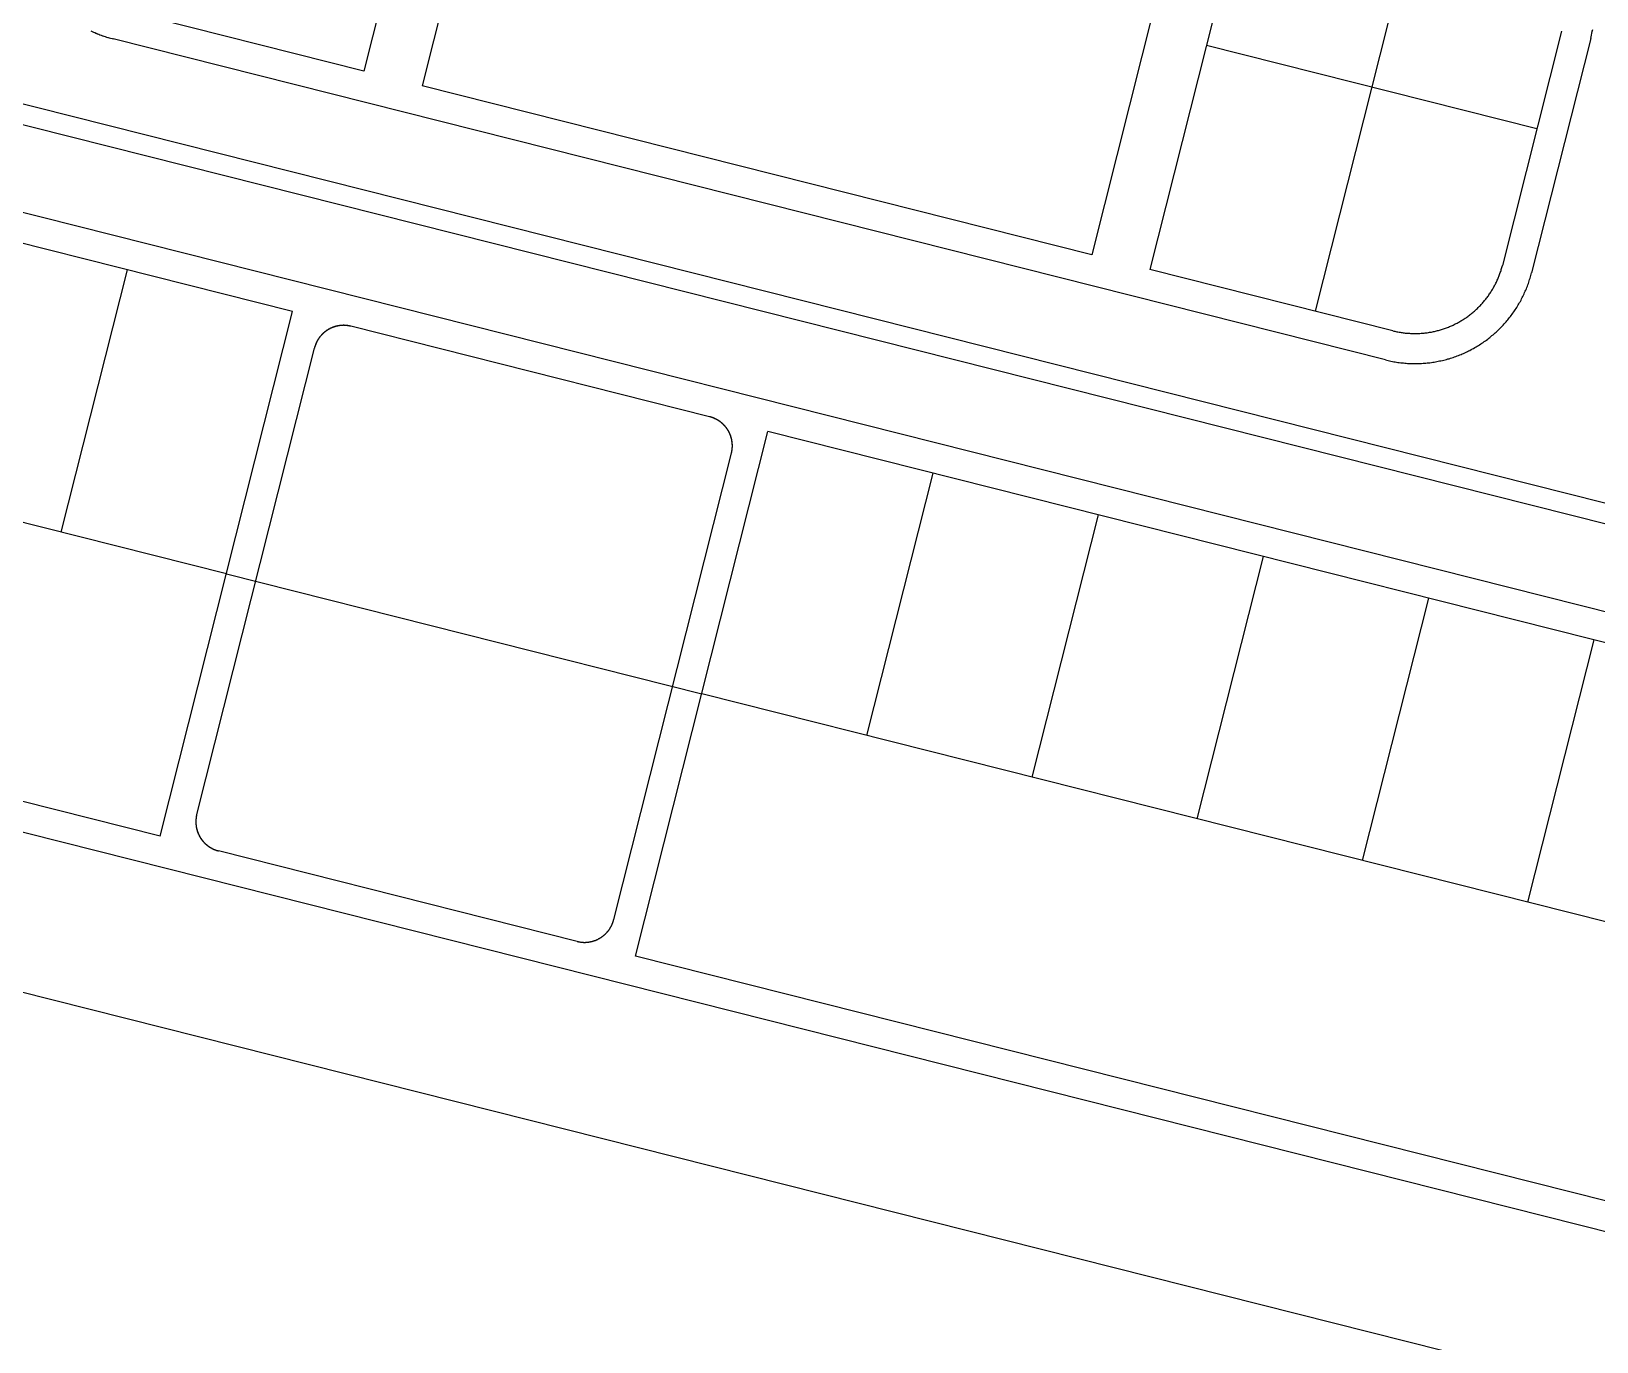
# Model space of a CAD drawing. Header units: metres. Extents: x 680594 to 684853, y 828874 to 830078.
# Drawn here: x 683671.1 to 683827.3, y 829248.1 to 829378.9 of the extents above; entities that cross this region are included whole.
import ezdxf

# ---------------------------------------------------------------- set-up
doc = ezdxf.new("R2010")
doc.units = ezdxf.units.M
doc.layers.add('PLOT_LINES', color=7, linetype='Continuous')

msp = doc.modelspace()

# ---------------------------------------------------------------- linework, layer by layer
at = {"layer": 'PLOT_LINES'}
for points in [[(684472.77, 829080.44), (682895.73, 829478.39)], [(683715.59, 829419.57), (683704.31, 829374.88)], [(683715.59, 829419.57), (683704.31, 829374.88)], [(683721.4, 829418.1), (683710.13, 829373.41)], [(683721.4, 829418.1), (683710.13, 829373.41)], [(683788.22, 829401.24), (683776.95, 829356.55)], [(683788.22, 829401.24), (683776.95, 829356.55)], [(683794.04, 829399.77), (683782.76, 829355.08)], [(683794.04, 829399.77), (683782.76, 829355.08)], [(683810.52, 829395.61), (683799.25, 829350.92)], [(683810.52, 829395.61), (683799.25, 829350.92)], [(683882.73, 829318), (683598.72, 829389.66)], [(683882.73, 829318), (683598.72, 829389.66)], [(683882.24, 829316.06), (683598.23, 829387.72)], [(683882.24, 829316.06), (683598.23, 829387.72)], [(683704.31, 829374.88), (683680.07, 829380.99)], [(683704.31, 829374.88), (683680.07, 829380.99)], [(683677.09, 829378.9), (683677.22, 829378.84), (683677.34, 829378.78), (683677.47, 829378.72), (683677.6, 829378.67), (683677.73, 829378.61), (683677.86, 829378.56), (683677.99, 829378.51), (683678.13, 829378.46), (683678.26, 829378.41), (683678.39, 829378.37), (683678.52, 829378.32), (683678.66, 829378.28), (683678.79, 829378.24), (683678.93, 829378.2), (683679.06, 829378.16), (683679.2, 829378.12), (683679.33, 829378.09)], [(683677.1, 829378.89), (683677.23, 829378.83), (683677.36, 829378.77), (683677.49, 829378.72), (683677.61, 829378.66), (683677.74, 829378.61), (683677.87, 829378.56), (683678, 829378.51), (683678.13, 829378.46), (683678.27, 829378.41), (683678.4, 829378.36), (683678.53, 829378.32), (683678.66, 829378.28), (683678.8, 829378.23), (683678.93, 829378.2), (683679.06, 829378.16), (683679.2, 829378.12), (683679.33, 829378.09)], [(683806.27, 829346.06), (683679.33, 829378.09)], [(683806.27, 829346.06), (683679.33, 829378.09)], [(683823.83, 829378.85), (683817.93, 829355.49)], [(683823.83, 829378.85), (683817.93, 829355.49)], [(683826.74, 829378.12), (683820.84, 829354.75)], [(683826.74, 829378.12), (683820.84, 829354.75)], [(683826.74, 829378.12), (683826.78, 829378.3), (683826.82, 829378.48), (683826.86, 829378.66), (683826.9, 829378.84), (683826.94, 829379.03)], [(683826.74, 829378.12), (683826.78, 829378.3), (683826.82, 829378.48), (683826.86, 829378.66), (683826.9, 829378.85), (683826.94, 829379.03)], [(683868.52, 829310.75), (683607.78, 829376.55)], [(683868.52, 829310.75), (683607.78, 829376.55)], [(683821.37, 829369.11), (683788.4, 829377.43)], [(683821.37, 829369.11), (683788.4, 829377.43)], [(683697.22, 829350.88), (683607.05, 829373.64)], [(683697.22, 829350.88), (683607.05, 829373.64)], [(683776.95, 829356.55), (683710.13, 829373.41)], [(683776.95, 829356.55), (683710.13, 829373.41)], [(683674.13, 829328.86), (683680.74, 829355.04)], [(683674.13, 829328.86), (683680.74, 829355.04)], [(683807, 829348.96), (683782.76, 829355.08)], [(683807, 829348.96), (683782.76, 829355.08)], [(683806.27, 829346.06), (683806.41, 829346.02), (683806.54, 829345.99), (683806.68, 829345.96), (683806.81, 829345.93), (683806.95, 829345.9), (683807.09, 829345.88), (683807.23, 829345.85), (683807.36, 829345.83), (683807.5, 829345.81), (683807.64, 829345.79), (683807.78, 829345.78), (683807.92, 829345.76), (683808.06, 829345.75), (683808.2, 829345.73), (683808.33, 829345.72), (683808.47, 829345.71), (683808.61, 829345.7), (683808.75, 829345.7), (683808.89, 829345.69), (683809.03, 829345.69), (683809.17, 829345.69), (683809.31, 829345.69), (683809.45, 829345.69), (683809.59, 829345.7), (683809.73, 829345.7), (683809.87, 829345.71), (683810.01, 829345.72), (683810.15, 829345.73), (683810.29, 829345.74), (683810.43, 829345.75), (683810.57, 829345.77), (683810.7, 829345.78), (683810.84, 829345.8), (683810.98, 829345.82), (683811.12, 829345.84), (683811.26, 829345.87), (683811.39, 829345.89), (683811.53, 829345.92), (683811.67, 829345.95), (683811.8, 829345.98), (683811.94, 829346.01), (683812.08, 829346.04), (683812.21, 829346.07), (683812.35, 829346.11), (683812.48, 829346.15), (683812.61, 829346.18), (683812.75, 829346.23), (683812.88, 829346.27), (683813.01, 829346.31), (683813.15, 829346.36), (683813.28, 829346.4), (683813.41, 829346.45), (683813.54, 829346.5), (683813.67, 829346.55), (683813.8, 829346.6), (683813.93, 829346.66), (683814.06, 829346.71), (683814.18, 829346.77), (683814.31, 829346.83), (683814.44, 829346.89), (683814.56, 829346.95), (683814.69, 829347.01), (683814.81, 829347.08), (683814.93, 829347.15), (683815.05, 829347.21), (683815.18, 829347.28), (683815.3, 829347.35), (683815.42, 829347.42), (683815.54, 829347.5), (683815.65, 829347.57), (683815.77, 829347.65), (683815.89, 829347.72), (683816, 829347.8), (683816.12, 829347.88), (683816.23, 829347.96), (683816.34, 829348.04), (683816.46, 829348.13), (683816.57, 829348.21), (683816.68, 829348.3), (683816.79, 829348.39), (683816.89, 829348.48), (683817, 829348.57), (683817.11, 829348.66), (683817.21, 829348.75), (683817.31, 829348.84), (683817.42, 829348.94), (683817.52, 829349.03), (683817.62, 829349.13), (683817.72, 829349.23), (683817.81, 829349.33), (683817.91, 829349.43), (683818.01, 829349.53), (683818.1, 829349.64), (683818.19, 829349.74), (683818.29, 829349.84), (683818.38, 829349.95), (683818.47, 829350.06), (683818.55, 829350.17), (683818.64, 829350.28), (683818.73, 829350.39), (683818.81, 829350.5), (683818.89, 829350.61), (683818.98, 829350.72), (683819.06, 829350.84), (683819.14, 829350.95), (683819.21, 829351.07), (683819.29, 829351.18), (683819.36, 829351.3), (683819.44, 829351.42), (683819.51, 829351.54), (683819.58, 829351.66), (683819.65, 829351.78), (683819.72, 829351.9), (683819.79, 829352.03), (683819.85, 829352.15), (683819.91, 829352.27), (683819.98, 829352.4), (683820.04, 829352.53), (683820.1, 829352.65), (683820.15, 829352.78), (683820.21, 829352.91), (683820.27, 829353.03), (683820.32, 829353.16), (683820.37, 829353.29), (683820.42, 829353.42), (683820.47, 829353.55), (683820.52, 829353.69), (683820.56, 829353.82), (683820.61, 829353.95), (683820.65, 829354.08), (683820.69, 829354.22), (683820.73, 829354.35), (683820.77, 829354.48), (683820.81, 829354.62), (683820.84, 829354.75)], [(683806.27, 829346.06), (683806.41, 829346.02), (683806.54, 829345.99), (683806.68, 829345.96), (683806.81, 829345.93), (683806.95, 829345.9), (683807.09, 829345.88), (683807.23, 829345.85), (683807.36, 829345.83), (683807.5, 829345.81), (683807.64, 829345.79), (683807.78, 829345.78), (683807.92, 829345.76), (683808.06, 829345.75), (683808.2, 829345.73), (683808.33, 829345.72), (683808.47, 829345.71), (683808.61, 829345.7), (683808.75, 829345.7), (683808.89, 829345.69), (683809.03, 829345.69), (683809.17, 829345.69), (683809.31, 829345.69), (683809.45, 829345.69), (683809.59, 829345.7), (683809.73, 829345.7), (683809.87, 829345.71), (683810.01, 829345.72), (683810.15, 829345.73), (683810.29, 829345.74), (683810.43, 829345.75), (683810.57, 829345.77), (683810.7, 829345.78), (683810.84, 829345.8), (683810.98, 829345.82), (683811.12, 829345.84), (683811.26, 829345.87), (683811.39, 829345.89), (683811.53, 829345.92), (683811.67, 829345.95), (683811.8, 829345.98), (683811.94, 829346.01), (683812.08, 829346.04), (683812.21, 829346.07), (683812.35, 829346.11), (683812.48, 829346.15), (683812.61, 829346.18), (683812.75, 829346.23), (683812.88, 829346.27), (683813.01, 829346.31), (683813.15, 829346.36), (683813.28, 829346.4), (683813.41, 829346.45), (683813.54, 829346.5), (683813.67, 829346.55), (683813.8, 829346.6), (683813.93, 829346.66), (683814.06, 829346.71), (683814.18, 829346.77), (683814.31, 829346.83), (683814.44, 829346.89), (683814.56, 829346.95), (683814.69, 829347.01), (683814.81, 829347.08), (683814.93, 829347.15), (683815.05, 829347.21), (683815.18, 829347.28), (683815.3, 829347.35), (683815.42, 829347.42), (683815.54, 829347.5), (683815.65, 829347.57), (683815.77, 829347.65), (683815.89, 829347.72), (683816, 829347.8), (683816.12, 829347.88), (683816.23, 829347.96), (683816.34, 829348.04), (683816.46, 829348.13), (683816.57, 829348.21), (683816.68, 829348.3), (683816.79, 829348.39), (683816.89, 829348.48), (683817, 829348.57), (683817.11, 829348.66), (683817.21, 829348.75), (683817.31, 829348.84), (683817.42, 829348.94), (683817.52, 829349.03), (683817.62, 829349.13), (683817.72, 829349.23), (683817.81, 829349.33), (683817.91, 829349.43), (683818.01, 829349.53), (683818.1, 829349.64), (683818.19, 829349.74), (683818.29, 829349.84), (683818.38, 829349.95), (683818.47, 829350.06), (683818.55, 829350.17), (683818.64, 829350.28), (683818.73, 829350.39), (683818.81, 829350.5), (683818.89, 829350.61), (683818.98, 829350.72), (683819.06, 829350.84), (683819.14, 829350.95), (683819.21, 829351.07), (683819.29, 829351.18), (683819.36, 829351.3), (683819.44, 829351.42), (683819.51, 829351.54), (683819.58, 829351.66), (683819.65, 829351.78), (683819.72, 829351.9), (683819.79, 829352.03), (683819.85, 829352.15), (683819.91, 829352.27), (683819.98, 829352.4), (683820.04, 829352.53), (683820.1, 829352.65), (683820.15, 829352.78), (683820.21, 829352.91), (683820.27, 829353.03), (683820.32, 829353.16), (683820.37, 829353.29), (683820.42, 829353.42), (683820.47, 829353.55), (683820.52, 829353.69), (683820.56, 829353.82), (683820.61, 829353.95), (683820.65, 829354.08), (683820.69, 829354.22), (683820.73, 829354.35), (683820.77, 829354.48), (683820.81, 829354.62), (683820.84, 829354.75)], [(683807, 829348.96), (683807.11, 829348.94), (683807.21, 829348.92), (683807.31, 829348.89), (683807.41, 829348.87), (683807.51, 829348.85), (683807.62, 829348.83), (683807.72, 829348.81), (683807.82, 829348.8), (683807.93, 829348.78), (683808.03, 829348.77), (683808.14, 829348.75), (683808.24, 829348.74), (683808.34, 829348.73), (683808.45, 829348.72), (683808.55, 829348.71), (683808.66, 829348.71), (683808.76, 829348.7), (683808.87, 829348.7), (683808.97, 829348.69), (683809.08, 829348.69), (683809.18, 829348.69), (683809.28, 829348.69), (683809.39, 829348.69), (683809.49, 829348.69), (683809.6, 829348.7), (683809.7, 829348.7), (683809.81, 829348.71), (683809.91, 829348.72), (683810.02, 829348.73), (683810.12, 829348.74), (683810.23, 829348.75), (683810.33, 829348.76), (683810.43, 829348.77), (683810.54, 829348.79), (683810.64, 829348.81), (683810.74, 829348.82), (683810.85, 829348.84), (683810.95, 829348.86), (683811.05, 829348.88), (683811.15, 829348.9), (683811.26, 829348.93), (683811.36, 829348.95), (683811.46, 829348.98), (683811.56, 829349), (683811.66, 829349.03), (683811.76, 829349.06), (683811.86, 829349.09), (683811.96, 829349.12), (683812.06, 829349.16), (683812.16, 829349.19), (683812.26, 829349.22), (683812.36, 829349.26), (683812.46, 829349.3), (683812.55, 829349.34), (683812.65, 829349.38), (683812.75, 829349.42), (683812.84, 829349.46), (683812.94, 829349.5), (683813.03, 829349.54), (683813.13, 829349.59), (683813.22, 829349.64), (683813.32, 829349.68), (683813.41, 829349.73), (683813.5, 829349.78), (683813.59, 829349.83), (683813.68, 829349.88), (683813.77, 829349.94), (683813.86, 829349.99), (683813.95, 829350.04), (683814.04, 829350.1), (683814.13, 829350.16), (683814.22, 829350.21), (683814.3, 829350.27), (683814.39, 829350.33), (683814.48, 829350.39), (683814.56, 829350.46), (683814.64, 829350.52), (683814.73, 829350.58), (683814.81, 829350.65), (683814.89, 829350.71), (683814.97, 829350.78), (683815.05, 829350.85), (683815.13, 829350.92), (683815.21, 829350.99), (683815.29, 829351.06), (683815.36, 829351.13), (683815.44, 829351.2), (683815.51, 829351.27), (683815.59, 829351.35), (683815.66, 829351.42), (683815.73, 829351.5), (683815.81, 829351.57), (683815.88, 829351.65), (683815.95, 829351.73), (683816.02, 829351.81), (683816.08, 829351.89), (683816.15, 829351.97), (683816.22, 829352.05), (683816.28, 829352.13), (683816.35, 829352.21), (683816.41, 829352.3), (683816.47, 829352.38), (683816.53, 829352.46), (683816.59, 829352.55), (683816.65, 829352.64), (683816.71, 829352.72), (683816.77, 829352.81), (683816.82, 829352.9), (683816.88, 829352.99), (683816.93, 829353.08), (683816.99, 829353.17), (683817.04, 829353.26), (683817.09, 829353.35), (683817.14, 829353.44), (683817.19, 829353.54), (683817.24, 829353.63), (683817.28, 829353.72), (683817.33, 829353.82), (683817.37, 829353.91), (683817.42, 829354.01), (683817.46, 829354.1), (683817.5, 829354.2), (683817.54, 829354.3), (683817.58, 829354.39), (683817.62, 829354.49), (683817.65, 829354.59), (683817.69, 829354.69), (683817.72, 829354.79), (683817.76, 829354.88), (683817.79, 829354.98), (683817.82, 829355.08), (683817.85, 829355.19), (683817.88, 829355.29), (683817.91, 829355.39), (683817.93, 829355.49)], [(683807, 829348.96), (683807.11, 829348.94), (683807.21, 829348.92), (683807.31, 829348.89), (683807.41, 829348.87), (683807.51, 829348.85), (683807.62, 829348.83), (683807.72, 829348.81), (683807.82, 829348.8), (683807.93, 829348.78), (683808.03, 829348.77), (683808.14, 829348.75), (683808.24, 829348.74), (683808.34, 829348.73), (683808.45, 829348.72), (683808.55, 829348.71), (683808.66, 829348.71), (683808.76, 829348.7), (683808.87, 829348.7), (683808.97, 829348.69), (683809.08, 829348.69), (683809.18, 829348.69), (683809.28, 829348.69), (683809.39, 829348.69), (683809.49, 829348.69), (683809.6, 829348.7), (683809.7, 829348.7), (683809.81, 829348.71), (683809.91, 829348.72), (683810.02, 829348.73), (683810.12, 829348.74), (683810.23, 829348.75), (683810.33, 829348.76), (683810.43, 829348.77), (683810.54, 829348.79), (683810.64, 829348.81), (683810.74, 829348.82), (683810.85, 829348.84), (683810.95, 829348.86), (683811.05, 829348.88), (683811.15, 829348.9), (683811.26, 829348.93), (683811.36, 829348.95), (683811.46, 829348.98), (683811.56, 829349), (683811.66, 829349.03), (683811.76, 829349.06), (683811.86, 829349.09), (683811.96, 829349.12), (683812.06, 829349.16), (683812.16, 829349.19), (683812.26, 829349.22), (683812.36, 829349.26), (683812.46, 829349.3), (683812.55, 829349.34), (683812.65, 829349.38), (683812.75, 829349.42), (683812.84, 829349.46), (683812.94, 829349.5), (683813.03, 829349.54), (683813.13, 829349.59), (683813.22, 829349.64), (683813.32, 829349.68), (683813.41, 829349.73), (683813.5, 829349.78), (683813.59, 829349.83), (683813.68, 829349.88), (683813.77, 829349.94), (683813.86, 829349.99), (683813.95, 829350.04), (683814.04, 829350.1), (683814.13, 829350.16), (683814.22, 829350.21), (683814.3, 829350.27), (683814.39, 829350.33), (683814.48, 829350.39), (683814.56, 829350.46), (683814.64, 829350.52), (683814.73, 829350.58), (683814.81, 829350.65), (683814.89, 829350.71), (683814.97, 829350.78), (683815.05, 829350.85), (683815.13, 829350.92), (683815.21, 829350.99), (683815.29, 829351.06), (683815.36, 829351.13), (683815.44, 829351.2), (683815.51, 829351.27), (683815.59, 829351.35), (683815.66, 829351.42), (683815.73, 829351.5), (683815.81, 829351.57), (683815.88, 829351.65), (683815.95, 829351.73), (683816.02, 829351.81), (683816.08, 829351.89), (683816.15, 829351.97), (683816.22, 829352.05), (683816.28, 829352.13), (683816.35, 829352.21), (683816.41, 829352.3), (683816.47, 829352.38), (683816.53, 829352.46), (683816.59, 829352.55), (683816.65, 829352.64), (683816.71, 829352.72), (683816.77, 829352.81), (683816.82, 829352.9), (683816.88, 829352.99), (683816.93, 829353.08), (683816.99, 829353.17), (683817.04, 829353.26), (683817.09, 829353.35), (683817.14, 829353.44), (683817.19, 829353.54), (683817.24, 829353.63), (683817.28, 829353.72), (683817.33, 829353.82), (683817.37, 829353.91), (683817.42, 829354.01), (683817.46, 829354.1), (683817.5, 829354.2), (683817.54, 829354.3), (683817.58, 829354.39), (683817.62, 829354.49), (683817.65, 829354.59), (683817.69, 829354.69), (683817.72, 829354.79), (683817.76, 829354.88), (683817.79, 829354.98), (683817.82, 829355.08), (683817.85, 829355.19), (683817.88, 829355.29), (683817.91, 829355.39), (683817.93, 829355.49)], [(683684.01, 829298.52), (683697.22, 829350.88)], [(683684.01, 829298.52), (683697.22, 829350.88)], [(683690.62, 829324.7), (683591.72, 829349.66)], [(683690.62, 829324.7), (683591.72, 829349.66)], [(683703.04, 829349.41), (683703.01, 829349.42), (683702.97, 829349.43), (683702.94, 829349.44), (683702.9, 829349.45), (683702.87, 829349.45), (683702.83, 829349.46), (683702.8, 829349.46), (683702.76, 829349.47), (683702.73, 829349.48), (683702.69, 829349.48), (683702.66, 829349.48), (683702.62, 829349.49), (683702.59, 829349.49), (683702.55, 829349.49), (683702.52, 829349.5), (683702.48, 829349.5), (683702.45, 829349.5), (683702.41, 829349.5), (683702.38, 829349.5), (683702.34, 829349.51), (683702.31, 829349.51), (683702.27, 829349.51), (683702.24, 829349.5), (683702.2, 829349.5), (683702.17, 829349.5), (683702.13, 829349.5), (683702.1, 829349.5), (683702.06, 829349.5), (683702.03, 829349.49), (683701.99, 829349.49), (683701.96, 829349.49), (683701.92, 829349.48), (683701.89, 829349.48), (683701.85, 829349.47), (683701.82, 829349.47), (683701.78, 829349.46), (683701.75, 829349.45), (683701.71, 829349.45), (683701.68, 829349.44), (683701.65, 829349.43), (683701.61, 829349.42), (683701.58, 829349.42), (683701.54, 829349.41), (683701.51, 829349.4), (683701.48, 829349.39), (683701.44, 829349.38), (683701.41, 829349.37), (683701.37, 829349.36), (683701.34, 829349.35), (683701.31, 829349.33), (683701.28, 829349.32), (683701.24, 829349.31), (683701.21, 829349.3), (683701.18, 829349.28), (683701.14, 829349.27), (683701.11, 829349.26), (683701.08, 829349.24), (683701.05, 829349.23), (683701.02, 829349.21), (683700.98, 829349.2), (683700.95, 829349.18), (683700.92, 829349.17), (683700.89, 829349.15), (683700.86, 829349.13), (683700.83, 829349.12), (683700.8, 829349.1), (683700.77, 829349.08), (683700.74, 829349.06), (683700.71, 829349.04), (683700.68, 829349.03), (683700.65, 829349.01), (683700.62, 829348.99), (683700.59, 829348.97), (683700.56, 829348.95), (683700.53, 829348.93), (683700.51, 829348.9), (683700.48, 829348.88), (683700.45, 829348.86), (683700.42, 829348.84), (683700.39, 829348.82), (683700.37, 829348.8), (683700.34, 829348.77), (683700.31, 829348.75), (683700.29, 829348.73), (683700.26, 829348.7), (683700.24, 829348.68), (683700.21, 829348.65), (683700.19, 829348.63), (683700.16, 829348.6), (683700.14, 829348.58), (683700.11, 829348.55), (683700.09, 829348.53), (683700.07, 829348.5), (683700.04, 829348.47), (683700.02, 829348.45), (683700, 829348.42), (683699.97, 829348.39), (683699.95, 829348.37), (683699.93, 829348.34), (683699.91, 829348.31), (683699.89, 829348.28), (683699.87, 829348.25), (683699.85, 829348.23), (683699.83, 829348.2), (683699.81, 829348.17), (683699.79, 829348.14), (683699.77, 829348.11), (683699.75, 829348.08), (683699.73, 829348.05), (683699.72, 829348.02), (683699.7, 829347.99), (683699.68, 829347.96), (683699.66, 829347.93), (683699.65, 829347.89), (683699.63, 829347.86), (683699.62, 829347.83), (683699.6, 829347.8), (683699.58, 829347.77), (683699.57, 829347.74), (683699.56, 829347.7), (683699.54, 829347.67), (683699.53, 829347.64), (683699.52, 829347.61), (683699.5, 829347.57), (683699.49, 829347.54), (683699.48, 829347.51), (683699.47, 829347.48), (683699.46, 829347.44), (683699.44, 829347.41), (683699.43, 829347.37), (683699.42, 829347.34), (683699.41, 829347.31), (683699.41, 829347.27), (683699.4, 829347.24)], [(683703.04, 829349.41), (683703.01, 829349.42), (683702.97, 829349.43), (683702.94, 829349.44), (683702.9, 829349.45), (683702.87, 829349.45), (683702.83, 829349.46), (683702.8, 829349.46), (683702.77, 829349.47), (683702.73, 829349.47), (683702.7, 829349.48), (683702.66, 829349.48), (683702.63, 829349.49), (683702.59, 829349.49), (683702.56, 829349.49), (683702.52, 829349.5), (683702.49, 829349.5), (683702.45, 829349.5), (683702.42, 829349.5), (683702.38, 829349.5), (683702.35, 829349.51), (683702.31, 829349.51), (683702.28, 829349.51), (683702.24, 829349.5), (683702.21, 829349.5), (683702.17, 829349.5), (683702.14, 829349.5), (683702.1, 829349.5), (683702.07, 829349.5), (683702.04, 829349.49), (683702, 829349.49), (683701.97, 829349.49), (683701.93, 829349.48), (683701.9, 829349.48), (683701.86, 829349.47), (683701.83, 829349.47), (683701.79, 829349.46), (683701.76, 829349.46), (683701.72, 829349.45), (683701.69, 829349.44), (683701.66, 829349.43), (683701.62, 829349.43), (683701.59, 829349.42), (683701.55, 829349.41), (683701.52, 829349.4), (683701.49, 829349.39), (683701.45, 829349.38), (683701.42, 829349.37), (683701.39, 829349.36), (683701.35, 829349.35), (683701.32, 829349.34), (683701.29, 829349.33), (683701.25, 829349.32), (683701.22, 829349.3), (683701.19, 829349.29), (683701.16, 829349.28), (683701.13, 829349.26), (683701.09, 829349.25), (683701.06, 829349.24), (683701.03, 829349.22), (683701, 829349.21), (683700.97, 829349.19), (683700.94, 829349.17), (683700.9, 829349.16), (683700.87, 829349.14), (683700.84, 829349.12), (683700.81, 829349.11), (683700.78, 829349.09), (683700.75, 829349.07), (683700.72, 829349.05), (683700.69, 829349.04), (683700.66, 829349.02), (683700.64, 829349), (683700.61, 829348.98), (683700.58, 829348.96), (683700.55, 829348.94), (683700.52, 829348.92), (683700.49, 829348.9), (683700.47, 829348.87), (683700.44, 829348.85), (683700.41, 829348.83), (683700.38, 829348.81), (683700.36, 829348.79), (683700.33, 829348.76), (683700.3, 829348.74), (683700.28, 829348.72), (683700.25, 829348.69), (683700.23, 829348.67), (683700.2, 829348.64), (683700.18, 829348.62), (683700.15, 829348.6), (683700.13, 829348.57), (683700.11, 829348.54), (683700.08, 829348.52), (683700.06, 829348.49), (683700.04, 829348.47), (683700.01, 829348.44), (683699.99, 829348.41), (683699.97, 829348.39), (683699.95, 829348.36), (683699.93, 829348.33), (683699.9, 829348.3), (683699.88, 829348.28), (683699.86, 829348.25), (683699.84, 829348.22), (683699.82, 829348.19), (683699.8, 829348.16), (683699.78, 829348.13), (683699.77, 829348.1), (683699.75, 829348.07), (683699.73, 829348.04), (683699.71, 829348.01), (683699.69, 829347.98), (683699.68, 829347.95), (683699.66, 829347.92), (683699.64, 829347.89), (683699.63, 829347.86), (683699.61, 829347.83), (683699.6, 829347.8), (683699.58, 829347.77), (683699.57, 829347.73), (683699.55, 829347.7), (683699.54, 829347.67), (683699.53, 829347.64), (683699.51, 829347.6), (683699.5, 829347.57), (683699.49, 829347.54), (683699.48, 829347.51), (683699.47, 829347.47), (683699.46, 829347.44), (683699.44, 829347.41), (683699.43, 829347.37), (683699.42, 829347.34), (683699.41, 829347.31), (683699.41, 829347.27), (683699.4, 829347.24)], [(683738.83, 829340.38), (683703.04, 829349.41)], [(683738.83, 829340.38), (683703.04, 829349.41)], [(683687.65, 829300.7), (683699.4, 829347.24)], [(683687.65, 829300.7), (683699.4, 829347.24)], [(683741.01, 829336.74), (683741.02, 829336.77), (683741.02, 829336.81), (683741.03, 829336.84), (683741.04, 829336.88), (683741.04, 829336.91), (683741.05, 829336.94), (683741.06, 829336.98), (683741.06, 829337.01), (683741.07, 829337.05), (683741.07, 829337.08), (683741.08, 829337.12), (683741.08, 829337.15), (683741.08, 829337.19), (683741.09, 829337.22), (683741.09, 829337.26), (683741.09, 829337.29), (683741.09, 829337.33), (683741.1, 829337.36), (683741.1, 829337.4), (683741.1, 829337.43), (683741.1, 829337.47), (683741.1, 829337.5), (683741.1, 829337.53), (683741.1, 829337.57), (683741.1, 829337.6), (683741.09, 829337.64), (683741.09, 829337.67), (683741.09, 829337.71), (683741.09, 829337.74), (683741.08, 829337.78), (683741.08, 829337.81), (683741.07, 829337.85), (683741.07, 829337.88), (683741.07, 829337.92), (683741.06, 829337.95), (683741.05, 829337.99), (683741.05, 829338.02), (683741.04, 829338.05), (683741.03, 829338.09), (683741.03, 829338.12), (683741.02, 829338.16), (683741.01, 829338.19), (683741, 829338.22), (683740.99, 829338.26), (683740.98, 829338.29), (683740.97, 829338.33), (683740.96, 829338.36), (683740.95, 829338.39), (683740.94, 829338.43), (683740.93, 829338.46), (683740.92, 829338.49), (683740.91, 829338.52), (683740.9, 829338.56), (683740.88, 829338.59), (683740.87, 829338.62), (683740.86, 829338.65), (683740.84, 829338.69), (683740.83, 829338.72), (683740.81, 829338.75), (683740.8, 829338.78), (683740.78, 829338.81), (683740.77, 829338.84), (683740.75, 829338.87), (683740.73, 829338.91), (683740.72, 829338.94), (683740.7, 829338.97), (683740.68, 829339), (683740.66, 829339.03), (683740.65, 829339.06), (683740.63, 829339.09), (683740.61, 829339.12), (683740.59, 829339.14), (683740.57, 829339.17), (683740.55, 829339.2), (683740.53, 829339.23), (683740.51, 829339.26), (683740.49, 829339.29), (683740.47, 829339.31), (683740.45, 829339.34), (683740.42, 829339.37), (683740.4, 829339.4), (683740.38, 829339.42), (683740.36, 829339.45), (683740.33, 829339.47), (683740.31, 829339.5), (683740.29, 829339.53), (683740.26, 829339.55), (683740.24, 829339.58), (683740.21, 829339.6), (683740.19, 829339.63), (683740.16, 829339.65), (683740.14, 829339.67), (683740.11, 829339.7), (683740.09, 829339.72), (683740.06, 829339.74), (683740.03, 829339.77), (683740.01, 829339.79), (683739.98, 829339.81), (683739.95, 829339.83), (683739.92, 829339.85), (683739.9, 829339.87), (683739.87, 829339.9), (683739.84, 829339.92), (683739.81, 829339.94), (683739.78, 829339.96), (683739.75, 829339.98), (683739.72, 829339.99), (683739.7, 829340.01), (683739.67, 829340.03), (683739.64, 829340.05), (683739.61, 829340.07), (683739.58, 829340.08), (683739.54, 829340.1), (683739.51, 829340.12), (683739.48, 829340.13), (683739.45, 829340.15), (683739.42, 829340.17), (683739.39, 829340.18), (683739.36, 829340.2), (683739.33, 829340.21), (683739.29, 829340.22), (683739.26, 829340.24), (683739.23, 829340.25), (683739.2, 829340.26), (683739.16, 829340.28), (683739.13, 829340.29), (683739.1, 829340.3), (683739.07, 829340.31), (683739.03, 829340.32), (683739, 829340.33), (683738.97, 829340.35), (683738.93, 829340.36), (683738.9, 829340.36), (683738.87, 829340.37), (683738.83, 829340.38)], [(683741.01, 829336.74), (683741.02, 829336.77), (683741.02, 829336.81), (683741.03, 829336.84), (683741.04, 829336.88), (683741.04, 829336.91), (683741.05, 829336.95), (683741.06, 829336.98), (683741.06, 829337.02), (683741.07, 829337.05), (683741.07, 829337.08), (683741.08, 829337.12), (683741.08, 829337.15), (683741.08, 829337.19), (683741.09, 829337.22), (683741.09, 829337.26), (683741.09, 829337.29), (683741.09, 829337.33), (683741.1, 829337.37), (683741.1, 829337.4), (683741.1, 829337.44), (683741.1, 829337.47), (683741.1, 829337.51), (683741.1, 829337.54), (683741.1, 829337.58), (683741.09, 829337.61), (683741.09, 829337.65), (683741.09, 829337.68), (683741.09, 829337.72), (683741.09, 829337.75), (683741.08, 829337.79), (683741.08, 829337.82), (683741.07, 829337.86), (683741.07, 829337.89), (683741.06, 829337.93), (683741.06, 829337.96), (683741.05, 829338), (683741.05, 829338.03), (683741.04, 829338.06), (683741.03, 829338.1), (683741.02, 829338.13), (683741.02, 829338.17), (683741.01, 829338.2), (683741, 829338.24), (683740.99, 829338.27), (683740.98, 829338.3), (683740.97, 829338.34), (683740.96, 829338.37), (683740.95, 829338.4), (683740.94, 829338.44), (683740.93, 829338.47), (683740.92, 829338.5), (683740.9, 829338.54), (683740.89, 829338.57), (683740.88, 829338.6), (683740.86, 829338.64), (683740.85, 829338.67), (683740.84, 829338.7), (683740.82, 829338.73), (683740.81, 829338.76), (683740.79, 829338.8), (683740.78, 829338.83), (683740.76, 829338.86), (683740.74, 829338.89), (683740.73, 829338.92), (683740.71, 829338.95), (683740.69, 829338.98), (683740.67, 829339.01), (683740.66, 829339.04), (683740.64, 829339.07), (683740.62, 829339.1), (683740.6, 829339.13), (683740.58, 829339.16), (683740.56, 829339.19), (683740.54, 829339.22), (683740.52, 829339.25), (683740.5, 829339.27), (683740.48, 829339.3), (683740.45, 829339.33), (683740.43, 829339.36), (683740.41, 829339.38), (683740.39, 829339.41), (683740.37, 829339.44), (683740.34, 829339.46), (683740.32, 829339.49), (683740.29, 829339.52), (683740.27, 829339.54), (683740.25, 829339.57), (683740.22, 829339.59), (683740.2, 829339.62), (683740.17, 829339.64), (683740.15, 829339.67), (683740.12, 829339.69), (683740.09, 829339.71), (683740.07, 829339.74), (683740.04, 829339.76), (683740.01, 829339.78), (683739.99, 829339.8), (683739.96, 829339.83), (683739.93, 829339.85), (683739.9, 829339.87), (683739.88, 829339.89), (683739.85, 829339.91), (683739.82, 829339.93), (683739.79, 829339.95), (683739.76, 829339.97), (683739.73, 829339.99), (683739.7, 829340.01), (683739.67, 829340.03), (683739.64, 829340.05), (683739.61, 829340.06), (683739.58, 829340.08), (683739.55, 829340.1), (683739.52, 829340.12), (683739.49, 829340.13), (683739.46, 829340.15), (683739.43, 829340.16), (683739.39, 829340.18), (683739.36, 829340.19), (683739.33, 829340.21), (683739.3, 829340.22), (683739.27, 829340.24), (683739.23, 829340.25), (683739.2, 829340.26), (683739.17, 829340.28), (683739.13, 829340.29), (683739.1, 829340.3), (683739.07, 829340.31), (683739.03, 829340.32), (683739, 829340.33), (683738.97, 829340.34), (683738.93, 829340.35), (683738.9, 829340.36), (683738.87, 829340.37), (683738.83, 829340.38)], [(683731.44, 829286.56), (683744.65, 829338.91)], [(683731.44, 829286.56), (683744.65, 829338.91)], [(683867.79, 829307.84), (683744.65, 829338.91)], [(683867.79, 829307.84), (683744.65, 829338.91)], [(683729.26, 829290.2), (683741.01, 829336.74)], [(683729.26, 829290.2), (683741.01, 829336.74)], [(683754.53, 829308.58), (683761.13, 829334.76)], [(683754.53, 829308.58), (683761.13, 829334.76)], [(683771.01, 829304.42), (683777.62, 829330.6)], [(683771.01, 829304.42), (683777.62, 829330.6)], [(683787.49, 829300.26), (683794.1, 829326.44)], [(683787.49, 829300.26), (683794.1, 829326.44)], [(683690.62, 829324.7), (683738.04, 829312.74)], [(683690.62, 829324.7), (683738.04, 829312.74)], [(683803.98, 829296.1), (683810.58, 829322.28)], [(683803.98, 829296.1), (683810.58, 829322.28)], [(683684.01, 829298.52), (683593.84, 829321.28)], [(683684.01, 829298.52), (683593.84, 829321.28)], [(683853.84, 829252.57), (683593.1, 829318.37)], [(683853.84, 829252.57), (683593.1, 829318.37)], [(683820.46, 829291.94), (683827.07, 829318.12)], [(683820.46, 829291.94), (683827.07, 829318.12)], [(683869.91, 829279.46), (683738.04, 829312.74)], [(683869.91, 829279.46), (683738.04, 829312.74)], [(683687.65, 829300.7), (683687.64, 829300.66), (683687.64, 829300.63), (683687.63, 829300.6), (683687.62, 829300.56), (683687.62, 829300.53), (683687.61, 829300.49), (683687.6, 829300.46), (683687.6, 829300.42), (683687.59, 829300.39), (683687.59, 829300.36), (683687.58, 829300.32), (683687.58, 829300.29), (683687.58, 829300.25), (683687.57, 829300.22), (683687.57, 829300.18), (683687.57, 829300.15), (683687.57, 829300.11), (683687.56, 829300.08), (683687.56, 829300.04), (683687.56, 829300.01), (683687.56, 829299.97), (683687.56, 829299.94), (683687.56, 829299.9), (683687.56, 829299.87), (683687.56, 829299.83), (683687.57, 829299.8), (683687.57, 829299.76), (683687.57, 829299.73), (683687.57, 829299.69), (683687.58, 829299.66), (683687.58, 829299.62), (683687.59, 829299.59), (683687.59, 829299.56), (683687.59, 829299.52), (683687.6, 829299.49), (683687.61, 829299.45), (683687.61, 829299.42), (683687.62, 829299.38), (683687.63, 829299.35), (683687.63, 829299.31), (683687.64, 829299.28), (683687.65, 829299.25), (683687.66, 829299.21), (683687.67, 829299.18), (683687.68, 829299.15), (683687.69, 829299.11), (683687.7, 829299.08), (683687.71, 829299.05), (683687.72, 829299.01), (683687.73, 829298.98), (683687.74, 829298.95), (683687.75, 829298.91), (683687.76, 829298.88), (683687.78, 829298.85), (683687.79, 829298.82), (683687.8, 829298.78), (683687.82, 829298.75), (683687.83, 829298.72), (683687.85, 829298.69), (683687.86, 829298.66), (683687.88, 829298.63), (683687.89, 829298.59), (683687.91, 829298.56), (683687.93, 829298.53), (683687.94, 829298.5), (683687.96, 829298.47), (683687.98, 829298.44), (683687.99, 829298.41), (683688.01, 829298.38), (683688.03, 829298.35), (683688.05, 829298.32), (683688.07, 829298.29), (683688.09, 829298.26), (683688.11, 829298.24), (683688.13, 829298.21), (683688.15, 829298.18), (683688.17, 829298.15), (683688.19, 829298.12), (683688.21, 829298.1), (683688.24, 829298.07), (683688.26, 829298.04), (683688.28, 829298.02), (683688.3, 829297.99), (683688.33, 829297.96), (683688.35, 829297.94), (683688.37, 829297.91), (683688.4, 829297.89), (683688.42, 829297.86), (683688.45, 829297.84), (683688.47, 829297.81), (683688.5, 829297.79), (683688.52, 829297.76), (683688.55, 829297.74), (683688.57, 829297.72), (683688.6, 829297.69), (683688.63, 829297.67), (683688.65, 829297.65), (683688.68, 829297.63), (683688.71, 829297.61), (683688.74, 829297.58), (683688.76, 829297.56), (683688.79, 829297.54), (683688.82, 829297.52), (683688.85, 829297.5), (683688.88, 829297.48), (683688.91, 829297.46), (683688.94, 829297.44), (683688.96, 829297.42), (683688.99, 829297.41), (683689.02, 829297.39), (683689.05, 829297.37), (683689.08, 829297.35), (683689.12, 829297.34), (683689.15, 829297.32), (683689.18, 829297.3), (683689.21, 829297.29), (683689.24, 829297.27), (683689.27, 829297.26), (683689.3, 829297.24), (683689.33, 829297.23), (683689.37, 829297.21), (683689.4, 829297.2), (683689.43, 829297.19), (683689.46, 829297.17), (683689.49, 829297.16), (683689.53, 829297.15), (683689.56, 829297.14), (683689.59, 829297.12), (683689.63, 829297.11), (683689.66, 829297.1), (683689.69, 829297.09), (683689.73, 829297.08), (683689.76, 829297.07), (683689.79, 829297.06), (683689.83, 829297.06)], [(683687.65, 829300.7), (683687.64, 829300.66), (683687.64, 829300.63), (683687.63, 829300.6), (683687.62, 829300.56), (683687.61, 829300.53), (683687.61, 829300.49), (683687.6, 829300.46), (683687.6, 829300.42), (683687.59, 829300.39), (683687.59, 829300.35), (683687.58, 829300.32), (683687.58, 829300.28), (683687.58, 829300.25), (683687.57, 829300.21), (683687.57, 829300.18), (683687.57, 829300.14), (683687.57, 829300.11), (683687.56, 829300.07), (683687.56, 829300.04), (683687.56, 829300), (683687.56, 829299.97), (683687.56, 829299.93), (683687.56, 829299.9), (683687.56, 829299.86), (683687.56, 829299.83), (683687.57, 829299.79), (683687.57, 829299.76), (683687.57, 829299.72), (683687.57, 829299.69), (683687.58, 829299.65), (683687.58, 829299.62), (683687.59, 829299.58), (683687.59, 829299.55), (683687.6, 829299.51), (683687.6, 829299.48), (683687.61, 829299.44), (683687.61, 829299.41), (683687.62, 829299.37), (683687.63, 829299.34), (683687.64, 829299.3), (683687.64, 829299.27), (683687.65, 829299.24), (683687.66, 829299.2), (683687.67, 829299.17), (683687.68, 829299.13), (683687.69, 829299.1), (683687.7, 829299.07), (683687.71, 829299.03), (683687.72, 829299), (683687.73, 829298.97), (683687.74, 829298.93), (683687.76, 829298.9), (683687.77, 829298.87), (683687.78, 829298.84), (683687.8, 829298.8), (683687.81, 829298.77), (683687.82, 829298.74), (683687.84, 829298.71), (683687.85, 829298.67), (683687.87, 829298.64), (683687.88, 829298.61), (683687.9, 829298.58), (683687.92, 829298.55), (683687.93, 829298.52), (683687.95, 829298.49), (683687.97, 829298.46), (683687.99, 829298.43), (683688, 829298.4), (683688.02, 829298.37), (683688.04, 829298.34), (683688.06, 829298.31), (683688.08, 829298.28), (683688.1, 829298.25), (683688.12, 829298.22), (683688.14, 829298.19), (683688.16, 829298.16), (683688.18, 829298.14), (683688.2, 829298.11), (683688.23, 829298.08), (683688.25, 829298.05), (683688.27, 829298.03), (683688.29, 829298), (683688.32, 829297.97), (683688.34, 829297.95), (683688.37, 829297.92), (683688.39, 829297.9), (683688.41, 829297.87), (683688.44, 829297.85), (683688.46, 829297.82), (683688.49, 829297.8), (683688.51, 829297.77), (683688.54, 829297.75), (683688.57, 829297.72), (683688.59, 829297.7), (683688.62, 829297.68), (683688.65, 829297.66), (683688.67, 829297.63), (683688.7, 829297.61), (683688.73, 829297.59), (683688.76, 829297.57), (683688.78, 829297.55), (683688.81, 829297.53), (683688.84, 829297.51), (683688.87, 829297.49), (683688.9, 829297.47), (683688.93, 829297.45), (683688.96, 829297.43), (683688.99, 829297.41), (683689.02, 829297.39), (683689.05, 829297.37), (683689.08, 829297.36), (683689.11, 829297.34), (683689.14, 829297.32), (683689.17, 829297.31), (683689.2, 829297.29), (683689.23, 829297.27), (683689.27, 829297.26), (683689.3, 829297.24), (683689.33, 829297.23), (683689.36, 829297.21), (683689.39, 829297.2), (683689.43, 829297.19), (683689.46, 829297.17), (683689.49, 829297.16), (683689.53, 829297.15), (683689.56, 829297.14), (683689.59, 829297.13), (683689.63, 829297.11), (683689.66, 829297.1), (683689.69, 829297.09), (683689.73, 829297.08), (683689.76, 829297.07), (683689.79, 829297.06), (683689.83, 829297.06)], [(683725.62, 829288.02), (683689.83, 829297.06)], [(683725.62, 829288.02), (683689.83, 829297.06)], [(683725.62, 829288.02), (683725.65, 829288.02), (683725.69, 829288.01), (683725.72, 829288), (683725.76, 829287.99), (683725.79, 829287.99), (683725.82, 829287.98), (683725.86, 829287.97), (683725.89, 829287.97), (683725.93, 829287.96), (683725.96, 829287.96), (683726, 829287.95), (683726.03, 829287.95), (683726.07, 829287.95), (683726.1, 829287.94), (683726.14, 829287.94), (683726.17, 829287.94), (683726.21, 829287.94), (683726.24, 829287.93), (683726.28, 829287.93), (683726.31, 829287.93), (683726.35, 829287.93), (683726.38, 829287.93), (683726.42, 829287.93), (683726.45, 829287.93), (683726.49, 829287.94), (683726.52, 829287.94), (683726.55, 829287.94), (683726.59, 829287.94), (683726.62, 829287.94), (683726.66, 829287.95), (683726.69, 829287.95), (683726.73, 829287.96), (683726.76, 829287.96), (683726.8, 829287.97), (683726.83, 829287.97), (683726.87, 829287.98), (683726.9, 829287.98), (683726.94, 829287.99), (683726.97, 829288), (683727, 829288), (683727.04, 829288.01), (683727.07, 829288.02), (683727.11, 829288.03), (683727.14, 829288.04), (683727.17, 829288.05), (683727.21, 829288.06), (683727.24, 829288.07), (683727.27, 829288.08), (683727.31, 829288.09), (683727.34, 829288.1), (683727.37, 829288.11), (683727.4, 829288.12), (683727.44, 829288.13), (683727.47, 829288.15), (683727.5, 829288.16), (683727.53, 829288.17), (683727.57, 829288.19), (683727.6, 829288.2), (683727.63, 829288.22), (683727.66, 829288.23), (683727.69, 829288.25), (683727.72, 829288.26), (683727.75, 829288.28), (683727.79, 829288.3), (683727.82, 829288.31), (683727.85, 829288.33), (683727.88, 829288.35), (683727.91, 829288.37), (683727.94, 829288.38), (683727.97, 829288.4), (683728, 829288.42), (683728.02, 829288.44), (683728.05, 829288.46), (683728.08, 829288.48), (683728.11, 829288.5), (683728.14, 829288.52), (683728.17, 829288.54), (683728.19, 829288.56), (683728.22, 829288.58), (683728.25, 829288.61), (683728.28, 829288.63), (683728.3, 829288.65), (683728.33, 829288.67), (683728.36, 829288.7), (683728.38, 829288.72), (683728.41, 829288.74), (683728.43, 829288.77), (683728.46, 829288.79), (683728.48, 829288.82), (683728.51, 829288.84), (683728.53, 829288.87), (683728.55, 829288.89), (683728.58, 829288.92), (683728.6, 829288.94), (683728.62, 829288.97), (683728.65, 829289), (683728.67, 829289.02), (683728.69, 829289.05), (683728.71, 829289.08), (683728.73, 829289.11), (683728.76, 829289.13), (683728.78, 829289.16), (683728.8, 829289.19), (683728.82, 829289.22), (683728.84, 829289.25), (683728.86, 829289.28), (683728.87, 829289.31), (683728.89, 829289.34), (683728.91, 829289.37), (683728.93, 829289.4), (683728.95, 829289.43), (683728.97, 829289.46), (683728.98, 829289.49), (683729, 829289.52), (683729.02, 829289.55), (683729.03, 829289.58), (683729.05, 829289.61), (683729.06, 829289.64), (683729.08, 829289.67), (683729.09, 829289.7), (683729.11, 829289.74), (683729.12, 829289.77), (683729.13, 829289.8), (683729.15, 829289.83), (683729.16, 829289.87), (683729.17, 829289.9), (683729.18, 829289.93), (683729.19, 829289.96), (683729.2, 829290), (683729.22, 829290.03), (683729.23, 829290.06), (683729.24, 829290.1), (683729.25, 829290.13), (683729.25, 829290.16), (683729.26, 829290.2)], [(683725.62, 829288.02), (683725.65, 829288.02), (683725.69, 829288.01), (683725.72, 829288), (683725.76, 829287.99), (683725.79, 829287.99), (683725.82, 829287.98), (683725.86, 829287.97), (683725.89, 829287.97), (683725.93, 829287.96), (683725.96, 829287.96), (683726, 829287.95), (683726.03, 829287.95), (683726.07, 829287.95), (683726.1, 829287.94), (683726.14, 829287.94), (683726.17, 829287.94), (683726.21, 829287.94), (683726.24, 829287.93), (683726.28, 829287.93), (683726.31, 829287.93), (683726.35, 829287.93), (683726.38, 829287.93), (683726.42, 829287.93), (683726.45, 829287.93), (683726.49, 829287.94), (683726.52, 829287.94), (683726.55, 829287.94), (683726.59, 829287.94), (683726.62, 829287.94), (683726.66, 829287.95), (683726.69, 829287.95), (683726.73, 829287.96), (683726.76, 829287.96), (683726.8, 829287.97), (683726.83, 829287.97), (683726.87, 829287.98), (683726.9, 829287.98), (683726.94, 829287.99), (683726.97, 829288), (683727, 829288), (683727.04, 829288.01), (683727.07, 829288.02), (683727.11, 829288.03), (683727.14, 829288.04), (683727.17, 829288.05), (683727.21, 829288.06), (683727.24, 829288.07), (683727.27, 829288.08), (683727.31, 829288.09), (683727.34, 829288.1), (683727.37, 829288.11), (683727.4, 829288.12), (683727.44, 829288.13), (683727.47, 829288.15), (683727.5, 829288.16), (683727.53, 829288.17), (683727.57, 829288.19), (683727.6, 829288.2), (683727.63, 829288.22), (683727.66, 829288.23), (683727.69, 829288.25), (683727.72, 829288.26), (683727.75, 829288.28), (683727.79, 829288.3), (683727.82, 829288.31), (683727.85, 829288.33), (683727.88, 829288.35), (683727.91, 829288.37), (683727.94, 829288.38), (683727.97, 829288.4), (683728, 829288.42), (683728.02, 829288.44), (683728.05, 829288.46), (683728.08, 829288.48), (683728.11, 829288.5), (683728.14, 829288.52), (683728.17, 829288.54), (683728.19, 829288.56), (683728.22, 829288.58), (683728.25, 829288.61), (683728.28, 829288.63), (683728.3, 829288.65), (683728.33, 829288.67), (683728.36, 829288.7), (683728.38, 829288.72), (683728.41, 829288.74), (683728.43, 829288.77), (683728.46, 829288.79), (683728.48, 829288.82), (683728.51, 829288.84), (683728.53, 829288.87), (683728.55, 829288.89), (683728.58, 829288.92), (683728.6, 829288.94), (683728.62, 829288.97), (683728.65, 829289), (683728.67, 829289.02), (683728.69, 829289.05), (683728.71, 829289.08), (683728.73, 829289.11), (683728.76, 829289.13), (683728.78, 829289.16), (683728.8, 829289.19), (683728.82, 829289.22), (683728.84, 829289.25), (683728.86, 829289.28), (683728.87, 829289.31), (683728.89, 829289.34), (683728.91, 829289.37), (683728.93, 829289.4), (683728.95, 829289.43), (683728.97, 829289.46), (683728.98, 829289.49), (683729, 829289.52), (683729.02, 829289.55), (683729.03, 829289.58), (683729.05, 829289.61), (683729.06, 829289.64), (683729.08, 829289.67), (683729.09, 829289.7), (683729.11, 829289.74), (683729.12, 829289.77), (683729.13, 829289.8), (683729.15, 829289.83), (683729.16, 829289.87), (683729.17, 829289.9), (683729.18, 829289.93), (683729.19, 829289.96), (683729.2, 829290), (683729.22, 829290.03), (683729.23, 829290.06), (683729.24, 829290.1), (683729.25, 829290.13), (683729.25, 829290.16), (683729.26, 829290.2)], [(683854.58, 829255.48), (683731.44, 829286.56)], [(683854.58, 829255.48), (683731.44, 829286.56)]]:
    msp.add_lwpolyline(points, dxfattribs=at)

doc.saveas('drawing.dxf')
